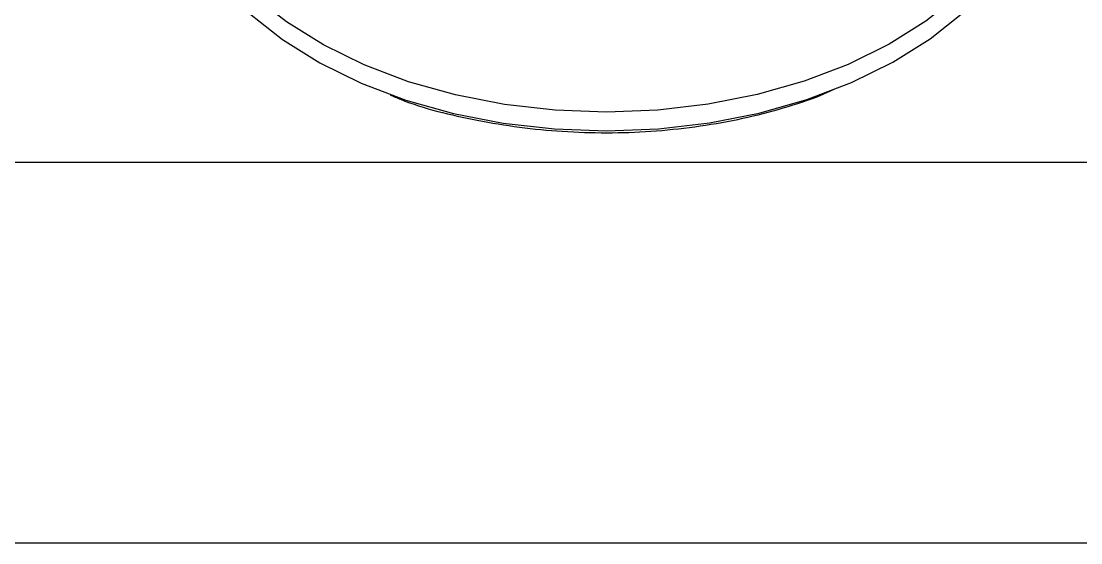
# Model space of a CAD drawing. Header units: inches. Extents: x 2 to 86, y -22 to 129.
# Drawn here: x 40.074 to 42.487, y 39.449 to 40.636 of the extents above; entities that cross this region are included whole.
import ezdxf

# ---------------------------------------------------------------- set-up
doc = ezdxf.new("R2010")
doc.units = ezdxf.units.IN
doc.header["$MEASUREMENT"] = 0
doc.layers.add('BDIM_CYAN', color=4, linetype='Continuous')

# ---------------------------------------------------------------- blocks, each defined once
blk = doc.blocks.new('2020 RHYTHM')
at = {"layer": 'BDIM_CYAN'}
blk.add_line((39.5133, 39.478), (39.5589, 39.4985), dxfattribs=at)
at = {"layer": 'BDIM_CYAN', "color": 3}
for p, q in [((36.7063, 39.3296), (47.3756, 39.3296)), ((36.7063, 38.4636), (47.3756, 38.4636))]:
    blk.add_line(p, q, dxfattribs=at)
at = {"layer": 'BDIM_CYAN', "flags": 128}
for points in [[(39.8342, 39.7087), (39.7607, 39.6502), (39.677, 39.5978), (39.5842, 39.5521), (39.4837, 39.5138), (39.3769, 39.4834), (39.2651, 39.4613), (39.1502, 39.4479), (39.0335, 39.4433), (38.9168, 39.4476), (38.8018, 39.4607), (38.6899, 39.4825), (38.5829, 39.5127), (38.4821, 39.5508), (38.3891, 39.5962), (38.3051, 39.6485), (38.2313, 39.7067)], [(38.2209, 39.6675), (38.2957, 39.6085), (38.3808, 39.5556), (38.475, 39.5096), (38.5771, 39.471), (38.6855, 39.4405), (38.7988, 39.4184), (38.9153, 39.4051), (39.0335, 39.4007), (39.1517, 39.4053), (39.2682, 39.419), (39.3813, 39.4413), (39.4896, 39.4721), (39.5914, 39.5109), (39.6854, 39.5572), (39.7702, 39.6103), (39.8446, 39.6695)]]:
    blk.add_lwpolyline(points, dxfattribs=at)
at = {"layer": 'BDIM_CYAN'}
blk.add_open_spline([(38.541, 39.4829), (38.5489, 39.4794), (38.609, 39.453), (38.7102, 39.4296), (38.8349, 39.4082), (38.9669, 39.3954), (39.1357, 39.3955), (39.3006, 39.4183), (39.4257, 39.4483), (39.4841, 39.4681), (39.5133, 39.478)], degree=3, knots=[0, 0, 0, 0, 0.028011, 0.214459, 0.311674, 0.408909, 0.60723, 0.805551, 0.902765, 1, 1, 1, 1], dxfattribs=at)

msp = doc.modelspace()

# ---------------------------------------------------------------- block references
msp.add_blockref('2020 RHYTHM', (2.3733, 0.9854))

doc.saveas('drawing.dxf')
